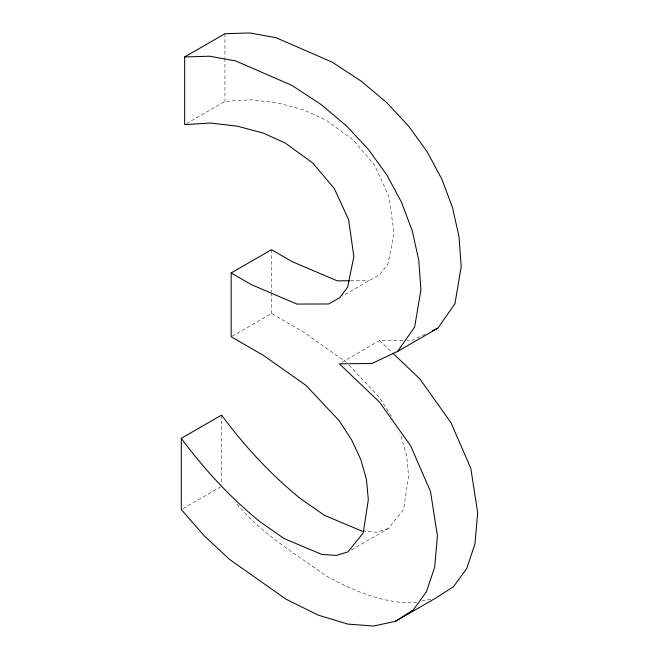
<?xml version="1.0" encoding="UTF-8"?>
<svg xmlns="http://www.w3.org/2000/svg" width="659" height="659" viewBox="0 0 659 659"><rect width="100%" height="100%" fill="white"/><g stroke="black" fill="none" stroke-linecap="round" stroke-linejoin="round"><path stroke-width="0.49" stroke-dasharray="3.29 2.47" d="M351.453 549.845L388.225 528.617L403.514 509.671L408.613 476.366L406.718 456.209L401.034 436.192L399.782 433.507M186.415 123.661L224.941 101.42L250.725 99.764L277.851 102.977L303.634 109.88L325.711 119.905L353.01 139.749L374.576 165.236L388.901 196.464L394.123 233.344L387.887 263.987L380.054 274.35L342.408 296.08M232.05 336.255L271.45 313.511L303.799 332.185L346.263 362.153M341.988 362.293L379.633 340.555L403.003 340.341M183.045 508.534L220.691 486.803M425.047 334.179L412.155 340.258L407.073 340.308M388.225 528.617L376.586 532.2L364.971 531.376M416.752 602.153L413.753 602.796C382.484 603.298 353.306 590.744 326.386 575.999C294.367 553.198 259.835 532.596 234.876 501.565M421.752 601.082L432.749 598.726M350.522 280.775L369.015 280.718M379.633 340.555L392.08 352.433M349.031 365.094L379.46 397.468L392.682 418.325M271.45 249.687L271.45 291.888M271.45 292.917L271.45 313.511M224.941 33.708L224.941 57.3M224.941 58.33L224.941 101.42M221.572 415.079L221.572 484.258"/><path stroke-width="0.99" d="M181.299 438.334L181.299 509.547L203.919 535.495L229.324 559.26L286.105 599.245L318.338 615.176L347.614 624.057L373.48 626.05L395.474 621.33L413.251 609.896L426.48 591.757L434.693 567.069L437.428 536.006L430.525 491.548L410.639 445.822L379.633 402.237L339.36 363.809L371.882 363.513L397.665 351.354L414.684 326.93L420.92 289.869L418.729 259.852L412.155 230.518L401.455 202.156L386.874 175.063L368.513 149.527L346.436 125.836L320.818 104.336L291.838 85.365L235.724 60.941L209.562 56.204L184.668 56.954L184.668 124.666L210.452 123.019L237.578 126.223L263.361 133.134L285.438 143.151L312.737 163.004L334.302 188.49L348.627 219.719L353.85 256.59L347.614 287.242L339.78 297.604L328.742 303.972L296.896 304.071L251.73 284.812L231.177 272.941L231.177 336.757L263.526 355.44L305.99 385.408L339.187 420.722L351.577 439.792L360.761 459.438L366.445 479.455L368.34 499.621L363.241 532.917L347.952 551.863L336.312 555.446L321.79 554.425L284.087 538.535L259.992 521.706A307.86 177.749 60 0 1 181.291 438.334L221.572 415.079A307.86 177.749 60 0 0 300.265 498.451L324.36 515.289L362.063 531.17L363.999 531.302M397.665 351.354L437.938 328.1L454.957 303.684L461.193 266.615L459.002 236.597L452.428 207.264L441.728 178.91L427.147 151.809L408.786 126.273L386.709 102.582L361.099 81.082L332.111 62.111L275.997 37.695L249.835 32.95L224.941 33.708L184.668 56.954M231.177 272.941L271.45 249.687L292.003 261.557L337.169 280.816L349.492 280.783M395.474 621.33L435.747 598.075L453.524 586.65L466.753 568.503L474.966 543.815L477.701 512.76L470.798 468.294L450.913 422.567L419.907 378.983L392.813 353.133M432.411 330.703L437.938 328.1"/></g></svg>
